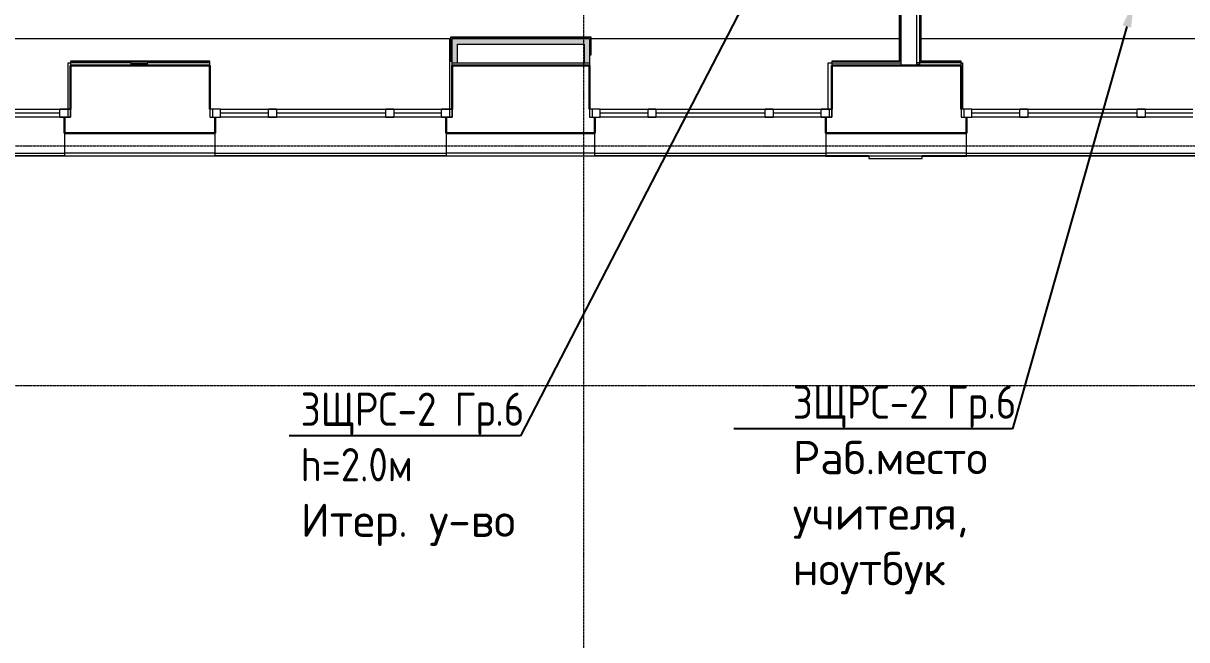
# Model space of a CAD drawing. Header units: millimetres. Extents: x -32 to 417638015, y -35 to 175284279.
# Drawn here: x 417158239 to 417166976, y 175229785 to 175234414 of the extents above; entities that cross this region are included whole.
import ezdxf
from ezdxf import colors
from ezdxf.entities.mleader import LeaderData, LeaderLine
from ezdxf.math import Vec2, Vec3

# ---------------------------------------------------------------- set-up
doc = ezdxf.new("R2010")
doc.units = ezdxf.units.MM
doc.linetypes.add('ADSK_Линия сетки', pattern=[25, 20, -2.5, 0, -2.5])
for name, color, linetype, lineweight in [('_ Окна', 7, 'Continuous', 9), ('Окна', 7, 'Continuous', 9), ('Оси', 253, 'Continuous', 9), ('Перекрытие', 7, 'Continuous', 18), ('Стены внутренние', 7, 'Continuous', 18), ('Стены наружные', 7, 'Continuous', 18), ('Стены несущие', 7, 'Continuous', 30), ('Стены отделка', 7, 'Continuous', 30), ('Стены перегородки', 7, 'Continuous', 30), ('Стены штриховка', 7, 'Continuous', 9), ('ШТРИХОВКА', 252, 'Continuous', 15)]:
    doc.layers.add(name, color=color, linetype=linetype, lineweight=lineweight)
doc.layers.add('_ЭМ_Надписи', color=7, linetype='Continuous')
doc.styles.add('ЭОМ', font='isocpeur.ttf', dxfattribs={"width": 0.85, "height": 250})

# ---------------------------------------------------------------- blocks, each defined once
blk = doc.blocks.new('План 3 этажа')
at = {"layer": 'Стены внутренние'}
for points in [[(31071.48025009705, 2717.133406092868), (31098.84218171431, 2717.133406092868), (31098.84218171431, 2757.133406092834), (30068.84361820685, 2757.133406092834), (30068.84361820685, 2717.133406092868), (31058.84218171431, 2717.133406092868)], [(30108.84361820685, 2577.133406092875), (30108.84361820685, 2717.133406092868), (30068.84361820685, 2717.133406092868), (30068.84361820685, 2577.133406092875)], [(31098.84218171431, 2577.133406092867), (31098.84218171431, 2717.133406092868), (31058.84218171431, 2717.133406092868), (31058.84218171431, 2577.133406092883), (31071.48025009705, 2577.133406092867)]]:
    blk.add_hatch(color=8, dxfattribs=at).paths.add_polyline_path(points)
at = {"layer": '_ Окна', "color": 8}
for p, q in [((27121.34539812565, 2197.133406091907), (26761.34539812565, 2197.133406091908)), ((27181.34539812565, 2227.133406091891), (27181.34539812565, 2167.133406091891)), ((28268.8436182068, 2227.133406091882), (28268.8436182068, 2167.133406091883)), ((28688.8436182068, 2197.133406091902), (28328.8436182068, 2197.133406091903)), ((29568.8436182068, 2197.133406091899), (28748.8436182068, 2197.133406091902)), ((29988.8436182068, 2197.133406091898), (29628.8436182068, 2197.133406091898)), ((30048.8436182068, 2227.133406091882), (30048.8436182068, 2167.133406091882)), ((31118.84218171432, 2227.133406091873), (31118.84218171432, 2167.133406091873)), ((31538.84218171432, 2197.133406091893), (31178.84218171432, 2197.133406091894)), ((32418.84218171432, 2197.13340609189), (31598.84218171432, 2197.133406091893)), ((32838.84218171432, 2197.133406091888), (32478.84218171432, 2197.133406091889)), ((32898.84218171432, 2227.133406091873), (32898.84218171432, 2167.133406091873)), ((33911.33723009076, 2227.133406091864), (33911.33723009076, 2167.133406091864)), ((34331.33723009076, 2197.133406091883), (33971.33723009076, 2197.133406091885)), ((35211.33723009076, 2197.133406091881), (34391.33723009076, 2197.133406091883)), ((35631.33723009076, 2197.133406091879), (35271.33723009076, 2197.13340609188))]:
    blk.add_line(p, q, dxfattribs=at)
at = {"layer": '_ Окна', "color": 8, "lineweight": 18}
for p, q in [((27121.34539812565, 2167.133406091891), (27121.34539812565, 2227.133406091891)), ((27121.34539812565, 2227.133406091891), (27201.34539812565, 2227.133406091891)), ((27201.34539812565, 2227.133406091891), (27201.34539812565, 2167.133406091891)), ((28328.8436182068, 2227.133406091882), (28248.8436182068, 2227.133406091882)), ((28248.8436182068, 2227.133406091882), (28248.8436182068, 2167.133406091883)), ((28328.8436182068, 2167.133406091883), (28328.8436182068, 2227.133406091882)), ((28688.8436182068, 2167.133406091882), (28688.8436182068, 2227.133406091882)), ((28688.8436182068, 2227.133406091882), (28748.8436182068, 2227.133406091882)), ((28748.8436182068, 2227.133406091882), (28748.8436182068, 2167.133406091882)), ((29568.8436182068, 2167.133406091882), (29568.8436182068, 2227.133406091882)), ((29568.8436182068, 2227.133406091882), (29628.8436182068, 2227.133406091882)), ((29628.8436182068, 2227.133406091882), (29628.8436182068, 2167.133406091882)), ((29988.8436182068, 2167.133406091882), (29988.8436182068, 2227.133406091882)), ((29988.8436182068, 2227.133406091882), (30068.8436182068, 2227.133406091882)), ((30068.8436182068, 2227.133406091882), (30068.8436182068, 2167.133406091882)), ((31178.84218171432, 2227.133406091873), (31098.84218171432, 2227.133406091873)), ((31098.84218171432, 2227.133406091873), (31098.84218171432, 2167.133406091873)), ((31178.84218171432, 2167.133406091873), (31178.84218171432, 2227.133406091873)), ((31538.84218171432, 2167.133406091873), (31538.84218171432, 2227.133406091873)), ((31538.84218171432, 2227.133406091873), (31598.84218171432, 2227.133406091873)), ((31598.84218171432, 2227.133406091873), (31598.84218171432, 2167.133406091873)), ((32418.84218171432, 2167.133406091873), (32418.84218171432, 2227.133406091873)), ((32418.84218171432, 2227.133406091873), (32478.84218171432, 2227.133406091873)), ((32478.84218171432, 2227.133406091873), (32478.84218171432, 2167.133406091873)), ((32838.84218171432, 2167.133406091873), (32838.84218171432, 2227.133406091873)), ((32838.84218171432, 2227.133406091873), (32918.84218171432, 2227.133406091873)), ((32918.84218171432, 2227.133406091873), (32918.84218171432, 2167.133406091873)), ((33971.33723009076, 2227.133406091864), (33891.33723009076, 2227.133406091864)), ((33891.33723009076, 2227.133406091864), (33891.33723009076, 2167.133406091864)), ((33971.33723009076, 2167.133406091864), (33971.33723009076, 2227.133406091864)), ((34331.33723009076, 2167.133406091864), (34331.33723009076, 2227.133406091864)), ((34331.33723009076, 2227.133406091864), (34391.33723009076, 2227.133406091864)), ((34391.33723009076, 2227.133406091864), (34391.33723009076, 2167.133406091864)), ((35211.33723009076, 2167.133406091864), (35211.33723009076, 2227.133406091864)), ((35211.33723009076, 2227.133406091864), (35271.33723009076, 2227.133406091864)), ((35271.33723009076, 2227.133406091864), (35271.33723009076, 2167.133406091864)), ((27201.34539812565, 2167.133406091891), (27121.34539812565, 2167.133406091891)), ((28248.8436182068, 2167.133406091883), (28328.8436182068, 2167.133406091883)), ((28748.8436182068, 2167.133406091882), (28688.8436182068, 2167.133406091882)), ((29628.8436182068, 2167.133406091882), (29568.8436182068, 2167.133406091882)), ((30068.8436182068, 2167.133406091882), (29988.8436182068, 2167.133406091882)), ((31098.84218171432, 2167.133406091873), (31178.84218171432, 2167.133406091873)), ((31598.84218171432, 2167.133406091873), (31538.84218171432, 2167.133406091873)), ((32478.84218171432, 2167.133406091873), (32418.84218171432, 2167.133406091873)), ((32918.84218171432, 2167.133406091873), (32838.84218171432, 2167.133406091873)), ((33891.33723009076, 2167.133406091864), (33971.33723009076, 2167.133406091864)), ((34391.33723009076, 2167.133406091864), (34331.33723009076, 2167.133406091864)), ((35271.33723009076, 2167.133406091864), (35211.33723009076, 2167.133406091864))]:
    blk.add_line(p, q, dxfattribs=at)
at = {"layer": 'Окна', "color": 8}
for p, q in [((26761.34539812565, 2227.133406091983), (27121.34539812565, 2227.133406091982)), ((27201.34539812565, 2227.133406091891), (27121.34539812565, 2227.133406091891)), ((27201.34539812565, 2167.133406091891), (27201.34539812565, 2227.133406091891)), ((28328.8436182068, 2227.133406091882), (28248.8436182068, 2227.133406091882)), ((28248.8436182068, 2227.133406091882), (28248.8436182068, 2167.133406091883)), ((28328.8436182068, 2227.133406091978), (28688.8436182068, 2227.133406091977)), ((28748.8436182068, 2227.133406091882), (28688.8436182068, 2227.133406091882)), ((28748.8436182068, 2227.133406091977), (29568.8436182068, 2227.133406091974)), ((29628.8436182068, 2227.133406091882), (29568.8436182068, 2227.133406091882)), ((29628.8436182068, 2227.133406091974), (29988.8436182068, 2227.133406091973)), ((30068.8436182068, 2227.133406091882), (29988.8436182068, 2227.133406091882)), ((30068.8436182068, 2167.133406091882), (30068.8436182068, 2227.133406091882)), ((31178.84218171432, 2227.133406091873), (31098.84218171432, 2227.133406091873)), ((31098.84218171432, 2227.133406091873), (31098.84218171432, 2167.133406091873)), ((31178.84218171432, 2227.133406091969), (31538.84218171432, 2227.133406091968)), ((31598.84218171432, 2227.133406091873), (31538.84218171432, 2227.133406091873)), ((31598.84218171432, 2227.133406091968), (32418.84218171432, 2227.133406091965)), ((32478.84218171432, 2227.133406091873), (32418.84218171432, 2227.133406091873)), ((32478.84218171432, 2227.133406091965), (32838.84218171432, 2227.133406091964)), ((32918.84218171432, 2227.133406091873), (32838.84218171432, 2227.133406091873)), ((32918.84218171432, 2167.133406091873), (32918.84218171432, 2227.133406091873)), ((33971.33723009076, 2227.133406091864), (33891.33723009076, 2227.133406091864)), ((33891.33723009076, 2227.133406091864), (33891.33723009076, 2167.133406091864)), ((33971.33723009076, 2227.13340609196), (34331.33723009076, 2227.133406091959)), ((34391.33723009076, 2227.133406091864), (34331.33723009076, 2227.133406091864)), ((34391.33723009076, 2227.133406091959), (35211.33723009076, 2227.133406091956)), ((35271.33723009076, 2227.133406091864), (35211.33723009076, 2227.133406091864)), ((35271.33723009076, 2227.133406091956), (35631.33723009076, 2227.133406091955)), ((27121.34539812565, 2167.133406091894), (26761.34539812565, 2167.133406091895)), ((27121.34539812565, 2167.133406091891), (27201.34539812565, 2167.133406091891)), ((28248.8436182068, 2167.133406091883), (28328.8436182068, 2167.133406091883)), ((28688.8436182068, 2167.133406091889), (28328.8436182068, 2167.13340609189)), ((28688.8436182068, 2167.133406091882), (28748.8436182068, 2167.133406091882)), ((29568.8436182068, 2167.133406091886), (28748.8436182068, 2167.133406091889)), ((29568.8436182068, 2167.133406091882), (29628.8436182068, 2167.133406091882)), ((29988.8436182068, 2167.133406091885), (29628.8436182068, 2167.133406091886)), ((29988.8436182068, 2167.133406091882), (30068.8436182068, 2167.133406091882)), ((31098.84218171432, 2167.133406091873), (31178.84218171432, 2167.133406091873)), ((31538.84218171432, 2167.13340609188), (31178.84218171432, 2167.133406091881)), ((31538.84218171432, 2167.133406091873), (31598.84218171432, 2167.133406091873)), ((32418.84218171432, 2167.133406091877), (31598.84218171432, 2167.13340609188)), ((32418.84218171432, 2167.133406091873), (32478.84218171432, 2167.133406091873)), ((32838.84218171432, 2167.133406091876), (32478.84218171432, 2167.133406091877)), ((32838.84218171432, 2167.133406091873), (32918.84218171432, 2167.133406091873)), ((33891.33723009076, 2167.133406091864), (33971.33723009076, 2167.133406091864)), ((34331.33723009076, 2167.133406091871), (33971.33723009076, 2167.133406091872)), ((34331.33723009076, 2167.133406091864), (34391.33723009076, 2167.133406091864)), ((35211.33723009076, 2167.133406091868), (34391.33723009076, 2167.133406091871)), ((35211.33723009076, 2167.133406091864), (35271.33723009076, 2167.133406091864)), ((35631.33723009076, 2167.133406091867), (35271.33723009076, 2167.133406091868))]:
    blk.add_line(p, q, dxfattribs=at)
at = {"layer": 'Оси', "color": 8, "linetype": 'ADSK_Линия сетки'}
for p, q in [((31056.9080292919, -3523.687778418655), (31056.90802929195, 13975.18580564309)), ((-10051.7742391639, 1953.901810291999), (51155.43598741665, 1953.901810291802)), ((-10051.7742391639, 153.9018102919972), (51155.4359874166, 153.9018102917989))]:
    blk.add_line(p, q, dxfattribs=at)
at = {"layer": 'Перекрытие', "color": 8}
for p, q in [((30051.4797285102, 2757.133406092867), (25393.34539812565, 2757.133406092912)), ((30051.4797285102, 2227.133406091895), (30051.4797285102, 2757.133406092867)), ((33425.40757355781, 2757.133406092833), (31110.84218171431, 2757.133406092856)), ((35699.33723009075, 2757.133406092848), (33589.34267625347, 2757.13340609287)), ((27183.98150842899, 2227.133406091904), (27183.98150842899, 2577.133406092876)), ((27183.98150842899, 2577.133406092876), (27201.34539812565, 2577.133406092876)), ((32891.480250097, 2227.133406091867), (32891.480250097, 2577.133406092883)), ((32891.480250097, 2577.133406092883), (32918.84218171431, 2577.133406092883)), ((33891.33723009075, 2577.133406092852), (33901.47826637159, 2577.133406092852)), ((33901.47826637159, 2577.133406092852), (33901.47826637159, 2227.133406091895))]:
    blk.add_line(p, q, dxfattribs=at)
at = {"layer": 'Стены наружные', "color": 8}
for p, q in [((30051.4797285102, 2589.133406092866), (30056.8436182068, 2589.133406092866)), ((25421.34539812565, 1897.13340609288), (27156.34539812565, 1897.133406092875)), ((27156.34539812565, 1877.133406092875), (25421.34539812565, 1877.13340609288)), ((27156.34539812559, 1876.133406092878), (25421.34539812565, 1876.133406092884)), ((27156.34539812559, 1876.133406092878), (27156.34539812559, 1877.133406092878)), ((28288.8436182068, 1897.13340609287), (30023.8436182068, 1897.133406092866)), ((30023.8436182068, 1877.133406092866), (28288.8436182068, 1877.133406092871)), ((28288.8436182068, 1877.133406092874), (28288.8436182068, 1876.133406092874)), ((30023.84361820674, 1876.133406092868), (28288.8436182068, 1876.133406092874)), ((30023.84361820674, 1876.133406092868), (30023.84361820674, 1877.133406092868)), ((31138.84218171431, 1897.133406092862), (32873.84218171431, 1897.133406092857)), ((32873.84218171431, 1877.133406092857), (31138.84218171431, 1877.133406092862)), ((31138.84218171425, 1877.133406092865), (31138.84218171425, 1876.133406092865)), ((32873.84218171425, 1876.133406092859), (31138.84218171425, 1876.133406092865)), ((32873.84218171425, 1876.133406092859), (32873.84218171425, 1877.133406092859)), ((33931.33723009075, 1897.133406092853), (35666.33723009075, 1897.133406092848)), ((35666.33723009075, 1877.133406092847), (33931.33723009075, 1877.133406092853)), ((33931.33723009075, 1877.133406092856), (33931.33723009075, 1876.133406092856)), ((35666.33723009069, 1876.13340609285), (33931.33723009075, 1876.133406092856))]:
    blk.add_line(p, q, dxfattribs=at)
at = {"layer": 'Стены несущие', "color": 8}
for p, q in [((27201.34539812565, 2557.133406092875), (27201.34539812565, 2227.133406091883)), ((28248.8436182068, 2557.133406092871), (27201.34539812565, 2557.133406092875)), ((28248.8436182068, 2227.133406091887), (28248.8436182068, 2557.133406092871)), ((30068.8436182068, 2557.133406092866), (30068.8436182068, 2227.133406091873)), ((31098.84218171431, 2557.133406092862), (30068.8436182068, 2557.133406092866)), ((31098.84218171431, 2227.133406091878), (31098.84218171431, 2557.133406092862)), ((32918.84218171431, 2557.133406092856), (32918.84218171431, 2227.133406091872)), ((32918.84218171431, 2557.133406092856), (33557.34267625347, 2557.133406092854)), ((33557.34267625347, 2557.133406092854), (33891.33723009075, 2557.133406092853)), ((33891.33723009075, 2227.133406091869), (33891.33723009075, 2557.133406092853)), ((27156.34539812565, 2167.133406091896), (27156.34539812565, 2047.133406092875)), ((28288.8436182068, 2047.133406092871), (28288.8436182068, 2167.133406091892)), ((30023.8436182068, 2167.133406091886), (30023.8436182068, 2047.133406092866)), ((31138.84218171431, 2047.133406092862), (31138.84218171431, 2167.133406091883)), ((32873.84218171431, 2167.133406091877), (32873.84218171431, 2047.133406092857)), ((33931.33723009075, 2047.133406092853), (33931.33723009075, 2167.133406091873)), ((27156.34539812565, 2047.133406092875), (28288.8436182068, 2047.133406092871)), ((30023.8436182068, 2047.133406092866), (31138.84218171431, 2047.133406092862)), ((33931.33723009075, 2047.133406092853), (32873.84218171431, 2047.133406092856))]:
    blk.add_line(p, q, dxfattribs=at)
at = {"layer": 'Стены отделка', "color": 8, "lineweight": 9}
for p, q in [((33577.34267625347, 8477.139945119448), (33577.34267625347, 2567.133406092854)), ((33589.34267625347, 2589.133406092854), (33589.34267625347, 8477.139945119448)), ((33425.34267625347, 7764.544138378112), (33425.34267625347, 2589.133406092855)), ((30056.8436182068, 2767.133406092865), (30056.8436182068, 2589.133406092866)), ((31108.84218171431, 2769.133406092859), (30058.8436182068, 2769.133406092865)), ((31098.84218171431, 2757.133406092859), (30068.8436182068, 2757.133406092865)), ((30068.8436182068, 2557.133406092866), (30068.8436182068, 2757.133406092865)), ((30108.8436182068, 2717.133406092865), (31058.84218171431, 2717.133406092859)), ((30108.8436182068, 2577.133406092861), (30108.8436182068, 2717.133406092865)), ((31058.84218171431, 2717.13340609286), (31058.84218171431, 2577.133406092859)), ((31098.84218171431, 2757.133406092859), (31098.84218171431, 2557.133406092863)), ((31110.84218171431, 2637.133406092861), (31110.84218171431, 2767.133406092859)), ((31098.84218171431, 2637.133406092861), (31110.84218171431, 2637.133406092861)), ((27201.34539812565, 2589.133406092876), (27201.34539812565, 2557.133406092876)), ((28248.8436182068, 2589.133406092872), (27201.34539812565, 2589.133406092876)), ((27657.34267625347, 2567.133406092874), (27657.34267625347, 2577.133406092874)), ((27657.34267625347, 2577.133406092874), (27777.34267625347, 2577.133406092873)), ((27777.34267625347, 2567.133406092874), (27657.34267625347, 2567.133406092874)), ((27777.34267625347, 2577.133406092873), (27777.34267625347, 2567.133406092874)), ((28248.8436182068, 2557.133406092872), (28248.8436182068, 2589.133406092872)), ((30056.8436182068, 2589.133406092866), (30068.8436182068, 2589.133406092866)), ((30068.8436182068, 2577.133406092861), (30108.8436182068, 2577.133406092861)), ((30108.8436182068, 2577.133406092861), (31098.84218171431, 2577.133406092859)), ((32918.84218171431, 2589.133406092857), (32918.84218171431, 2557.133406092856)), ((33425.34267625347, 2589.133406092855), (32918.84218171431, 2589.133406092857)), ((33427.34267625347, 2577.133406092856), (33437.34267625347, 2577.133406092856)), ((33577.34267625347, 2577.133406092854), (33557.34267625347, 2577.133406092854)), ((33557.34267625347, 2567.133406092854), (33577.34267625347, 2567.133406092854)), ((33891.33723009075, 2589.133406092853), (33589.34267625347, 2589.133406092854)), ((33891.33723009075, 2557.133406092853), (33891.33723009075, 2589.133406092853)), ((27156.34539812565, 2047.133406092874), (27156.34539812565, 1877.133406092875)), ((28288.8436182068, 1877.133406092871), (28288.8436182068, 2047.13340609287)), ((30023.8436182068, 2047.133406092865), (30023.8436182068, 1877.133406092866)), ((31138.84218171431, 1877.133406092862), (31138.84218171431, 2047.133406092861)), ((32873.84218171431, 2047.133406092856), (32873.84218171431, 1877.133406092857)), ((33931.33723009075, 2047.133406092852), (33931.33723009075, 2047.133406092853)), ((33931.33723009075, 1877.133406092853), (33931.33723009075, 2047.133406092852)), ((28288.8436182068, 1897.133406092871), (27156.34539812565, 1897.133406092875)), ((27156.34539812565, 1877.133406092875), (28288.8436182068, 1877.133406092871)), ((31138.84218171431, 1897.133406092862), (30023.8436182068, 1897.133406092866)), ((30023.8436182068, 1877.133406092866), (31138.84218171431, 1877.133406092862)), ((33931.33723009075, 1897.133406092853), (32873.84218171431, 1897.133406092857)), ((32873.84218171431, 1877.133406092857), (33931.33723009075, 1877.133406092853)), ((33197.74783512019, 1877.133406089675), (32873.84218171431, 1877.133406089676)), ((32873.84218171431, 1876.133406089676), (33197.74783512019, 1876.133406089675)), ((32873.84218171425, 1876.133406092859), (32873.84218171431, 1876.133406089676)), ((33197.74783512019, 1877.133406092855), (33197.74783512019, 1857.133406092855)), ((33197.74783512019, 1857.133406092855), (33597.74783512019, 1857.133406092854)), ((33931.33723009075, 1877.133406089672), (33597.74783512019, 1877.133406089674)), ((33597.74783512019, 1857.133406092854), (33597.74783512019, 1876.133406089674)), ((33597.74783512019, 1876.133406089674), (33931.33723009075, 1876.133406089672)), ((33931.33723009075, 1876.133406089672), (33931.33723009075, 1876.133406092856))]:
    blk.add_line(p, q, dxfattribs=at)
at = {"layer": 'Стены перегородки', "color": 8, "lineweight": 18}
for p, q in [((33437.34267625347, 8477.139945119448), (33437.34267625347, 2553.901810291855)), ((33557.34267625347, 2553.901810291855), (33557.34267625347, 8477.139945119448)), ((33437.34267625347, 2553.901810291855), (33557.34267625347, 2553.901810291855))]:
    blk.add_line(p, q, dxfattribs=at)
at = {"layer": 'Стены штриховка', "color": 8}
for p, q in [((33587.34267625347, 2587.133406092854), (33587.34267625347, 8477.139945119448)), ((33427.34267625347, 7766.544138378112), (33427.34267625347, 2587.133406092856)), ((30058.8436182068, 2769.133406092865), (30056.8436182068, 2769.133406092865)), ((30056.8436182068, 2769.133406092865), (30056.8436182068, 2767.133406092865)), ((31110.84218171431, 2767.133406092859), (30056.8436182068, 2767.133406092865)), ((30058.8436182068, 2769.133406092865), (30058.8436182068, 2589.133406092866)), ((31108.84218171431, 2637.133406092861), (31108.84218171431, 2769.133406092859)), ((31110.84218171431, 2769.133406092859), (31108.84218171431, 2769.133406092859)), ((31110.84218171431, 2767.133406092859), (31110.84218171431, 2769.133406092859)), ((28248.8436182068, 2587.133406092872), (27201.34539812565, 2587.133406092875)), ((27657.34267625347, 2577.133406092874), (27201.34539812565, 2577.133406092876)), ((28248.8436182068, 2577.133406092872), (27777.34267625347, 2577.133406092873)), ((33427.34267625347, 2587.133406092855), (32918.84218171431, 2587.133406092856)), ((32918.84218171431, 2577.133406092857), (33427.34267625347, 2577.133406092856)), ((33891.33723009075, 2577.133406092853), (33577.34267625347, 2577.133406092854)), ((33891.33723009075, 2587.133406092853), (33587.34267625347, 2587.133406092854))]:
    blk.add_line(p, q, dxfattribs=at)

msp = doc.modelspace()

# ---------------------------------------------------------------- block references
at = {"layer": 'ШТРИХОВКА'}
msp.add_blockref('План 3 этажа', (417131391.5839376, 175231540.6631508), dxfattribs=at)

# ---------------------------------------------------------------- leaders
at = {"layer": '_ЭМ_Надписи', "color": 7, "ltscale": 5}
ml = msp.add_multileader_mtext('Standard', dxfattribs=at)
ml.set_content('{\\fGOST Common|b0|i0|c204|p34;\\W0.9;\\C256;3ЩРС-2\\fISOCPEUR|b0|i0|c204|p34;\\W0.85; Гр.6\\Ph=2.0м\\P\\W1;\\C0;Итер. у-во}', color=1, style='ЭОМ')
ml.set_leader_properties()
ml.build(insert=Vec2(0, 0))
ml.multileader.update_dxf_attribs({"text_left_attachment_type": 6, "text_right_attachment_type": 6, "dogleg_length": 0, "arrow_head_size": 200})
ctx = ml.context
ctx.base_point, ctx.char_height, ctx.arrow_head_size, ctx.landing_gap_size, ctx.plane_origin = Vec3(417160322.0577667, 175231316.2228362), 250, 200, 0, Vec3(417153783.6658435, 175244325.8912597)
ctx.left_attachment, ctx.right_attachment = 6, 6
notes = []
notes.append((ctx, [(1, (1, 1, 0), (417161973.3077667, 175231316.2228362), (-1, 0), 0, [(0, [(417164968.9266139, 175237109.5998716)], 0, [])])]))
ctx.mtext.insert, ctx.mtext.width, ctx.mtext.defined_height, ctx.mtext.flow_direction = Vec3(417160322.0577667, 175231641.2228362), 2879.262652535923, 1412.549695420081, 5
ml = msp.add_multileader_mtext('Standard', dxfattribs=at)
ml.set_content('{\\fGOST Common|b0|i0|c0|p34;\\W0.9;\\C256;3\\fGOST Common|b0|i0|c204|p34;ЩРС\\fGOST Common|b0|i0|c0|p34;-2\\fISOCPEUR|b0|i0|c204|p34;\\W0.85; Гр.6\\P\\W1;\\C0;Раб.место учителя, ноутбук}', color=1, style='ЭОМ')
ml.set_leader_properties()
ml.build(insert=Vec2(0, 0))
ml.multileader.update_dxf_attribs({"text_left_attachment_type": 6, "text_right_attachment_type": 6, "dogleg_length": 0, "arrow_head_size": 200})
ctx = ml.context
ctx.base_point, ctx.char_height, ctx.arrow_head_size, ctx.landing_gap_size, ctx.plane_origin = Vec3(417164017.4919261, 175231369.5649611, -64.26463315267222), 250, 200, 0, Vec3(417144150.228786, 175243283.4382531, -64.26463315267222)
ctx.left_attachment, ctx.right_attachment = 6, 6
notes.append((ctx, [(1, (1, 1, 0), (417165668.7419261, 175231369.5649611, -64.26463315267222), (-1, 0), 0, [(0, [(417166580.9485369, 175234582.0462864, -64.26463315267222)], 0, [])])]))
ctx.mtext.insert, ctx.mtext.width, ctx.mtext.defined_height, ctx.mtext.flow_direction = Vec3(417164017.4919261, 175231694.5649611, -64.26463315267222), 2073.809115969734, 545.6159617257083, 5
for ctx, leaders in notes:
    for number, flags, end, landing, length, lines in leaders:
        leader = LeaderData()
        leader.index, (leader.has_last_leader_line, leader.has_dogleg_vector, leader.attachment_direction) = number, flags
        leader.last_leader_point, leader.dogleg_vector, leader.dogleg_length = Vec3(end), Vec3(landing), length
        for number, points, colour, breaks in lines:
            line = LeaderLine()
            line.index, line.vertices, line.color, line.breaks = number, Vec3.list(points), colors.encode_raw_color(colour), breaks
            leader.lines.append(line)
        ctx.leaders.append(leader)

doc.saveas('drawing.dxf')
